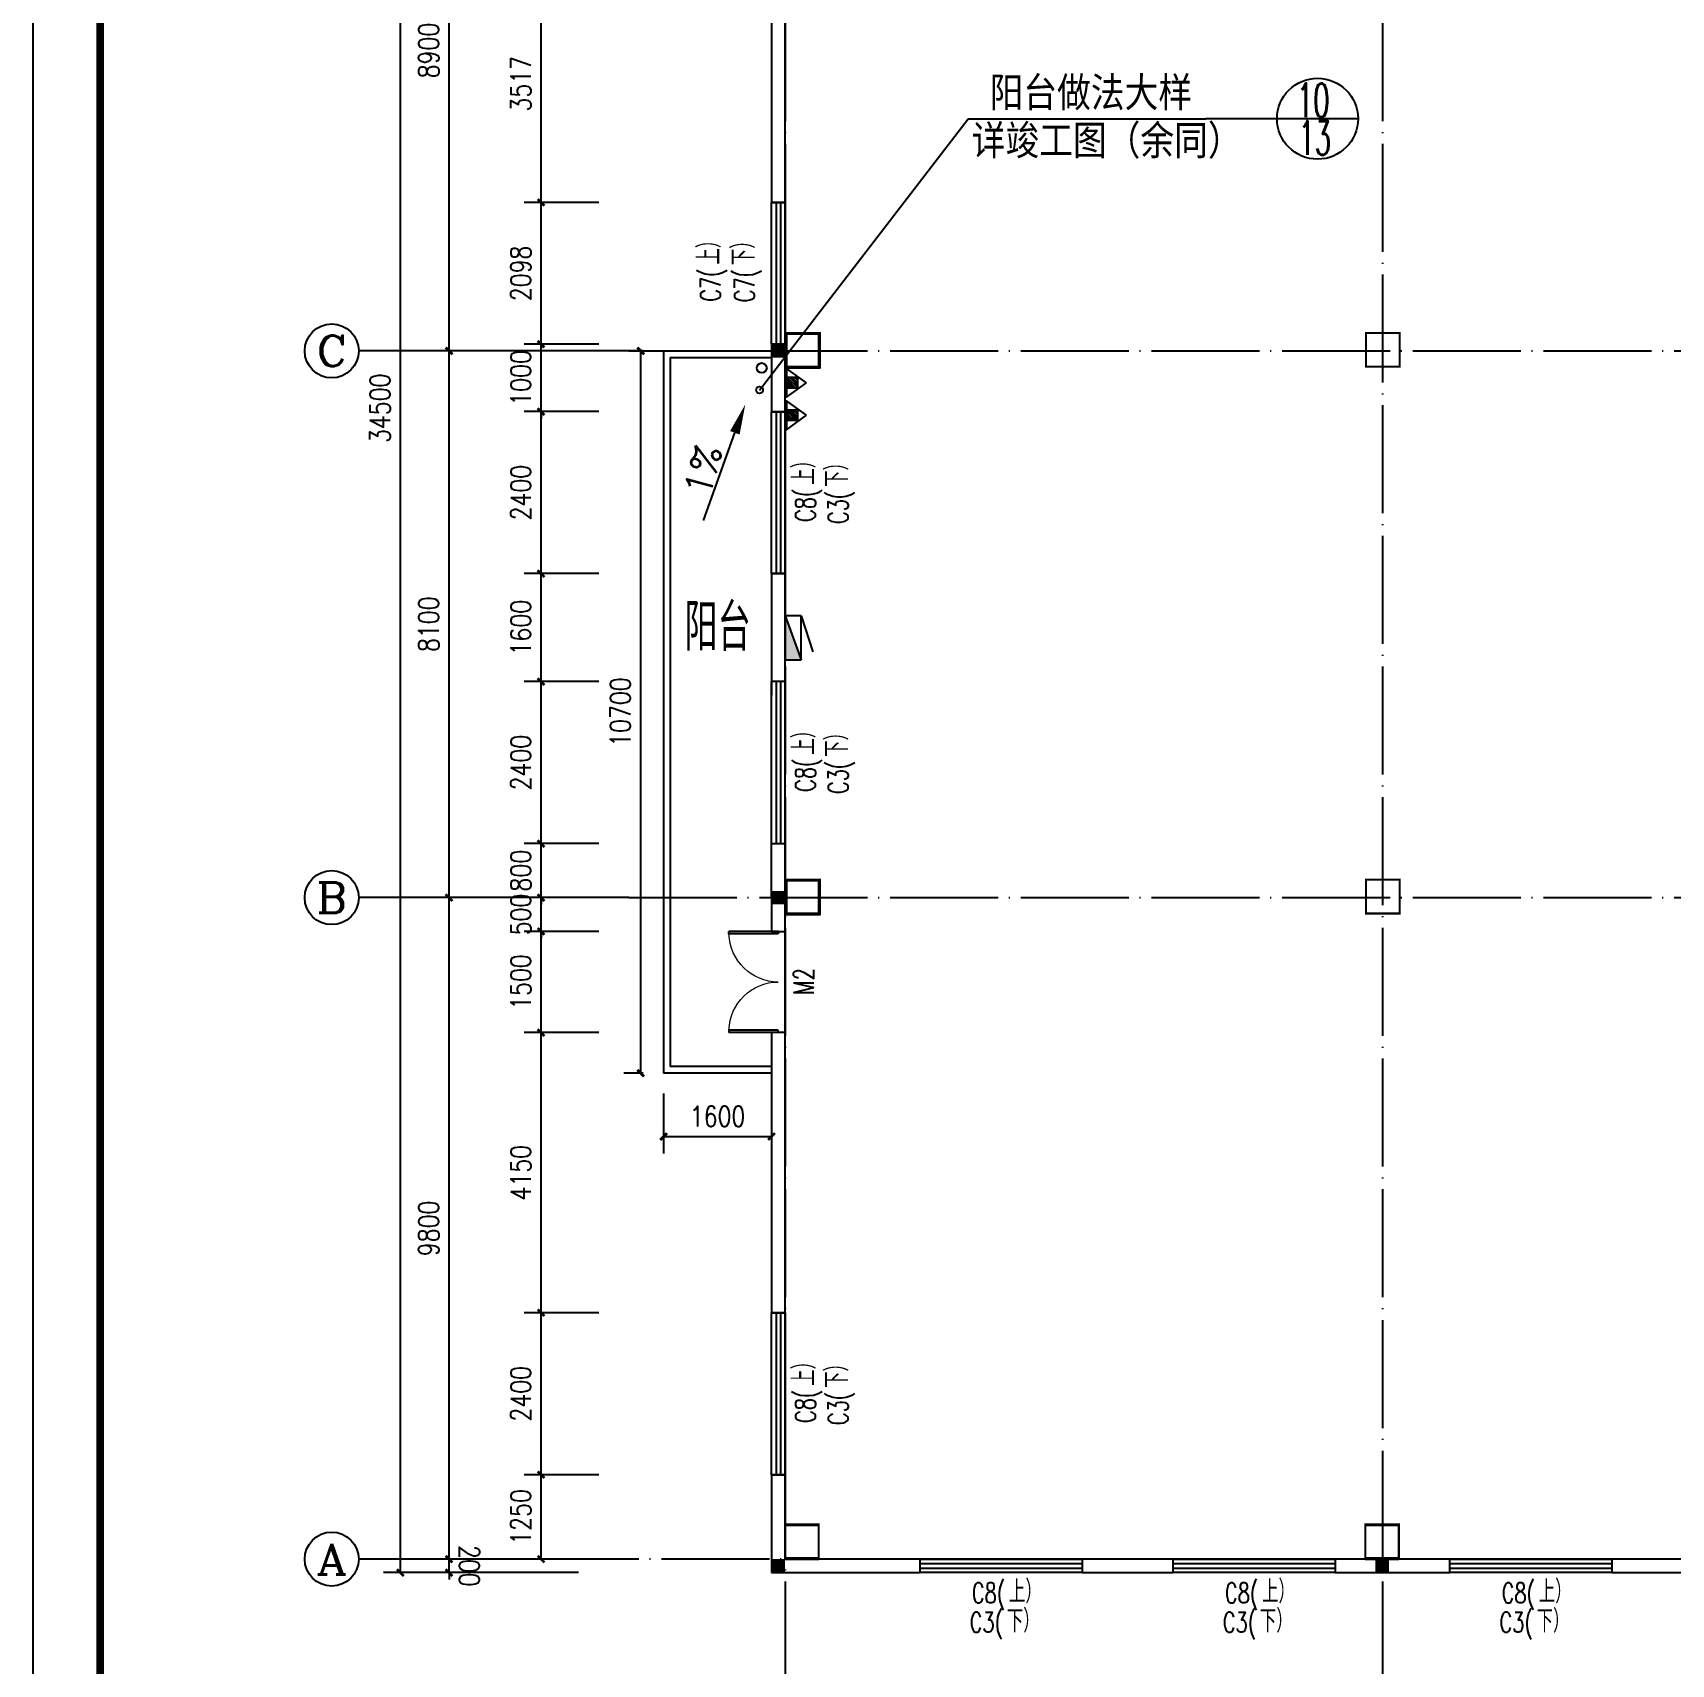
# Model space of a CAD drawing. Header units: millimetres. Extents: x 591771 to 1936534, y -622016 to 355666.
# Drawn here: x 595260 to 619536, y 177398 to 201568 of the extents above; entities that cross this region are included whole.
import ezdxf
from ezdxf.enums import TextEntityAlignment as Align

# ---------------------------------------------------------------- set-up
doc = ezdxf.new("R2010")
doc.units = ezdxf.units.MM
doc.header["$LTSCALE"] = 80
doc.linetypes.add('DOTE', pattern=[2.42, 2, -0.2, 0.02, -0.2])
for name, color, linetype in [('\\M+5BDA8-\\M+5B3DF\\M+5B4E7', 3, 'Continuous'), ('\\M+5BDA8-\\M+5B4B0', 4, 'Continuous'), ('\\M+5BDA8-\\M+5C3C5', 4, 'Continuous'), ('\\M+5BDA8-\\M+5C3C5\\M+5B4B0\\M+5B1E0\\M+5BAC5', 7, 'Continuous'), ('\\M+5BDA8-\\M+5C7BD-\\M+5D7A9', 31, 'Continuous'), ('\\M+5BDA8-\\M+5D6E1', 17, 'DOTE'), ('\\M+5BDA8-\\M+5D6E1-\\M+5B1EA\\M+5D7A2', 3, 'Continuous'), ('\\M+5C1A2\\M+5C3E6\\M+5CFDF\\M+5CCF51', 7, 'Continuous'), ('\\M+5C1A2\\M+5C3E6\\M+5CFF4\\M+5CCF53', 252, 'Continuous'), ('\\M+5CDBC\\M+5BFF2', 252, 'Continuous'), ('AXIS_TEXT', 7, 'Continuous'), ('DIM_LEAD', 3, 'Continuous'), ('EQUIP_\\M+5CFFB\\M+5BBF0\\M+5CBA8', 7, 'Continuous'), ('MHQ', 2, 'Continuous'), ('PUB_TEXT', 7, 'Continuous'), ('WALL', 31, 'Continuous'), ('WINDOW_TEXT', 7, 'Continuous')]:
    doc.layers.add(name, color=color, linetype=linetype)
doc.styles.add('_HZTXT', font='txt.shx', dxfattribs={"width": 0.8, "bigfont": 'hztxt.shx'})
doc.styles.add('A-AXIS-LABEL', font='COMPLEX', dxfattribs={"bigfont": 'GBCBIG'})
doc.styles.add('A-WIN-LABEL', font='SIMPLEX', dxfattribs={"bigfont": 'GBCBIG'})
doc.styles.add('COMPLEX', font='COMPLEX')
doc.styles.add('DIM_FONT', font='SIMPLEX.shx', dxfattribs={"width": 0.8})
doc.dimstyles.new('DIMN', dxfattribs={"dimtxt": 300, "dimasz": 100, "dimexe": 250, "dimexo": 300, "dimgap": 150, "dimtad": 1, "dimdec": 0, "dimzin": 0, "dimdsep": 46, "dimtxsty": 'DIM_FONT', "dimblk": 'ARCHTICK', "dimcen": 0.09, "dimclrt": 7, "dimazin": 2, "dimtfac": 1, "dimtdec": 0, "dimtix": 1, "dimtmove": 2, "dimatfit": 3, "dimldrblk": 'ARCHTICK', "dimfxl": 0, "dimtolj": 1, "dimtzin": 0, "dimarcsym": 0})

# ---------------------------------------------------------------- blocks, each defined once
blk = doc.blocks.new('A$C0A5937B2')
at = {"layer": 'MHQ'}
h = blk.add_hatch(dxfattribs=at)
h.set_pattern_fill('ANSI31', color=256, scale=10, style=0)
h.set_pattern_definition([(45, (9411.13, -1370.382), (-22.45064, 22.45064), [])])
h.paths.add_polyline_path([(363, 204), (162, 204), (162, 27), (363, 27)])
for points in [[(266, 371), (0, 0), (533, 0)], [(162, 204), (363, 204), (363, 27), (162, 27)]]:
    blk.add_lwpolyline(points, close=True, dxfattribs=at)
blk = doc.blocks.new('A$C152640FC')
at = {"layer": 'MHQ', "rotation": 270}
for p in [(0, 1135), (0, 533)]:
    blk.add_blockref('A$C0A5937B2', p, dxfattribs=at)
blk = doc.blocks.new('A$C56224EAA')
at = {"layer": 'MHQ', "xscale": 0.8, "yscale": 0.8, "zscale": 0.8, "rotation": 90}
blk.add_blockref('A$C152640FC', (908, 0), dxfattribs=at)
blk = doc.blocks.new('$TWTSYS$00000508')
for p, q in [((-0.5, 0.5), (0.324, 1.224)), ((-0.5, 0.5), (-0.5, -0.5)), ((-0.5, -0.5), (0.5, 0.5)), ((0.5, 0.5), (-0.5, 0.5)), ((0.5, -0.5), (0.5, 0.5)), ((-0.5, -0.5), (0.5, -0.5))]:
    blk.add_line(p, q)
blk.add_solid([(0.5, -0.5), (0.5, 0.5), (-0.5, -0.5)])
blk = doc.blocks.new('_ArchTick')
at = {"color": 0, "linetype": 'ByBlock', "const_width": 0.4}
blk.add_lwpolyline([(-0.5, -0.5), (0.5, 0.5)], dxfattribs=at)
blk = doc.blocks.new('*D344')
at = {"layer": '\\M+5BDA8-\\M+5B3DF\\M+5B4E7', "color": 0, "lineweight": -2, "transparency": 16777216}
for p, q in [((604306, 196855), (604017, 196855)), ((604267, 186155), (604267, 196855)), ((604306, 186155), (604017, 186155))]:
    blk.add_line(p, q, dxfattribs=at)
at = {"layer": 'Defpoints', "color": 0, "transparency": 16777216}
for p in [(604267, 196855), (604606, 196855), (604606, 186155)]:
    blk.add_point(p, dxfattribs=at)
at = {"layer": '\\M+5BDA8-\\M+5B3DF\\M+5B4E7', "color": 0, "lineweight": -2, "transparency": 16777216, "xscale": 100, "yscale": 100, "zscale": 100}
for p, rotation in [((604267, 196855), 90), ((604267, 186155), 270)]:
    blk.add_blockref('_ArchTick', p, dxfattribs=dict(at, rotation=rotation))
at = {"layer": '\\M+5BDA8-\\M+5B3DF\\M+5B4E7', "color": 7, "transparency": 16777216, "insert": (603967, 191505), "char_height": 300, "attachment_point": 5, "rotation": 90, "style": 'DIM_FONT'}
blk.add_mtext('\\A1;10700', dxfattribs=at)
blk = doc.blocks.new('*D359')
at = {"layer": '\\M+5BDA8-\\M+5B3DF\\M+5B4E7', "color": 0, "lineweight": -2, "transparency": 16777216}
for p, q in [((603647, 180205), (602541, 180205)), ((602791, 178955), (602791, 180205)), ((603647, 178955), (602541, 178955))]:
    blk.add_line(p, q, dxfattribs=at)
at = {"layer": 'Defpoints', "color": 0, "transparency": 16777216}
for p in [(602791, 180205), (603947, 180205), (603947, 178955)]:
    blk.add_point(p, dxfattribs=at)
at = {"layer": '\\M+5BDA8-\\M+5B3DF\\M+5B4E7', "color": 0, "lineweight": -2, "transparency": 16777216, "xscale": 100, "yscale": 100, "zscale": 100}
for p, rotation in [((602791, 180205), 90), ((602791, 178955), 270)]:
    blk.add_blockref('_ArchTick', p, dxfattribs=dict(at, rotation=rotation))
at = {"layer": '\\M+5BDA8-\\M+5B3DF\\M+5B4E7', "color": 7, "transparency": 16777216, "insert": (602491, 179580), "char_height": 300, "attachment_point": 5, "rotation": 90, "style": 'DIM_FONT'}
blk.add_mtext('\\A1;1250', dxfattribs=at)
blk = doc.blocks.new('*D360')
at = {"layer": '\\M+5BDA8-\\M+5B3DF\\M+5B4E7', "color": 0, "lineweight": -2, "transparency": 16777216}
for p, q in [((603647, 182605), (602541, 182605)), ((602791, 180205), (602791, 182605)), ((603647, 180205), (602541, 180205))]:
    blk.add_line(p, q, dxfattribs=at)
at = {"layer": 'Defpoints', "color": 0, "transparency": 16777216}
for p in [(602791, 182605), (603947, 182605), (603947, 180205)]:
    blk.add_point(p, dxfattribs=at)
at = {"layer": '\\M+5BDA8-\\M+5B3DF\\M+5B4E7', "color": 0, "lineweight": -2, "transparency": 16777216, "xscale": 100, "yscale": 100, "zscale": 100}
for p, rotation in [((602791, 182605), 90), ((602791, 180205), 270)]:
    blk.add_blockref('_ArchTick', p, dxfattribs=dict(at, rotation=rotation))
at = {"layer": '\\M+5BDA8-\\M+5B3DF\\M+5B4E7', "color": 7, "transparency": 16777216, "insert": (602491, 181405), "char_height": 300, "attachment_point": 5, "rotation": 90, "style": 'DIM_FONT'}
blk.add_mtext('\\A1;2400', dxfattribs=at)
blk = doc.blocks.new('*D361')
at = {"layer": '\\M+5BDA8-\\M+5B3DF\\M+5B4E7', "color": 0, "lineweight": -2, "transparency": 16777216}
for p, q in [((603647, 186755), (602541, 186755)), ((602791, 182605), (602791, 186755)), ((603647, 182605), (602541, 182605))]:
    blk.add_line(p, q, dxfattribs=at)
at = {"layer": 'Defpoints', "color": 0, "transparency": 16777216}
for p in [(602791, 186755), (603947, 186755), (603947, 182605)]:
    blk.add_point(p, dxfattribs=at)
at = {"layer": '\\M+5BDA8-\\M+5B3DF\\M+5B4E7', "color": 0, "lineweight": -2, "transparency": 16777216, "xscale": 100, "yscale": 100, "zscale": 100}
for p, rotation in [((602791, 186755), 90), ((602791, 182605), 270)]:
    blk.add_blockref('_ArchTick', p, dxfattribs=dict(at, rotation=rotation))
at = {"layer": '\\M+5BDA8-\\M+5B3DF\\M+5B4E7', "color": 7, "transparency": 16777216, "insert": (602491, 184680), "char_height": 300, "attachment_point": 5, "rotation": 90, "style": 'DIM_FONT'}
blk.add_mtext('\\A1;4150', dxfattribs=at)
blk = doc.blocks.new('*D362')
at = {"layer": '\\M+5BDA8-\\M+5B3DF\\M+5B4E7', "color": 0, "lineweight": -2, "transparency": 16777216}
for p, q in [((603647, 188255), (602541, 188255)), ((602791, 186755), (602791, 188255)), ((603647, 186755), (602541, 186755))]:
    blk.add_line(p, q, dxfattribs=at)
at = {"layer": 'Defpoints', "color": 0, "transparency": 16777216}
for p in [(602791, 188255), (603947, 188255), (603947, 186755)]:
    blk.add_point(p, dxfattribs=at)
at = {"layer": '\\M+5BDA8-\\M+5B3DF\\M+5B4E7', "color": 0, "lineweight": -2, "transparency": 16777216, "xscale": 100, "yscale": 100, "zscale": 100}
for p, rotation in [((602791, 188255), 90), ((602791, 186755), 270)]:
    blk.add_blockref('_ArchTick', p, dxfattribs=dict(at, rotation=rotation))
at = {"layer": '\\M+5BDA8-\\M+5B3DF\\M+5B4E7', "color": 7, "transparency": 16777216, "insert": (602491, 187505), "char_height": 300, "attachment_point": 5, "rotation": 90, "style": 'DIM_FONT'}
blk.add_mtext('\\A1;1500', dxfattribs=at)
blk = doc.blocks.new('*D363')
at = {"layer": '\\M+5BDA8-\\M+5B3DF\\M+5B4E7', "color": 0, "lineweight": -2, "transparency": 16777216}
for p, q in [((603647, 188755), (602541, 188755)), ((602791, 188755), (602791, 188855)), ((602791, 188255), (602791, 188755)), ((603647, 188255), (602541, 188255)), ((602791, 188255), (602791, 188155))]:
    blk.add_line(p, q, dxfattribs=at)
at = {"layer": 'Defpoints', "color": 0, "transparency": 16777216}
for p in [(602791, 188755), (603947, 188755), (603947, 188255)]:
    blk.add_point(p, dxfattribs=at)
at = {"layer": '\\M+5BDA8-\\M+5B3DF\\M+5B4E7', "color": 0, "lineweight": -2, "transparency": 16777216, "xscale": 100, "yscale": 100, "zscale": 100}
for p, rotation in [((602791, 188755), 270), ((602791, 188255), 90)]:
    blk.add_blockref('_ArchTick', p, dxfattribs=dict(at, rotation=rotation))
at = {"layer": '\\M+5BDA8-\\M+5B3DF\\M+5B4E7', "color": 7, "transparency": 16777216, "insert": (602491, 188505), "char_height": 300, "attachment_point": 5, "rotation": 90, "style": 'DIM_FONT'}
blk.add_mtext('\\A1;500', dxfattribs=at)
blk = doc.blocks.new('*D364')
at = {"layer": '\\M+5BDA8-\\M+5B3DF\\M+5B4E7', "color": 0, "lineweight": -2, "transparency": 16777216}
for p, q in [((602791, 189555), (602791, 189655)), ((603647, 189555), (602541, 189555)), ((602791, 188755), (602791, 189555)), ((603647, 188755), (602541, 188755)), ((602791, 188755), (602791, 188655))]:
    blk.add_line(p, q, dxfattribs=at)
at = {"layer": 'Defpoints', "color": 0, "transparency": 16777216}
for p in [(602791, 189555), (603947, 189555), (603947, 188755)]:
    blk.add_point(p, dxfattribs=at)
at = {"layer": '\\M+5BDA8-\\M+5B3DF\\M+5B4E7', "color": 0, "lineweight": -2, "transparency": 16777216, "xscale": 100, "yscale": 100, "zscale": 100}
for p, rotation in [((602791, 189555), 270), ((602791, 188755), 90)]:
    blk.add_blockref('_ArchTick', p, dxfattribs=dict(at, rotation=rotation))
at = {"layer": '\\M+5BDA8-\\M+5B3DF\\M+5B4E7', "color": 7, "transparency": 16777216, "insert": (602491, 189155), "char_height": 300, "attachment_point": 5, "rotation": 90, "style": 'DIM_FONT'}
blk.add_mtext('\\A1;800', dxfattribs=at)
blk = doc.blocks.new('*D365')
at = {"layer": '\\M+5BDA8-\\M+5B3DF\\M+5B4E7', "color": 0, "lineweight": -2, "transparency": 16777216}
for p, q in [((603647, 191955), (602541, 191955)), ((602791, 189555), (602791, 191955)), ((603647, 189555), (602541, 189555))]:
    blk.add_line(p, q, dxfattribs=at)
at = {"layer": 'Defpoints', "color": 0, "transparency": 16777216}
for p in [(602791, 191955), (603947, 191955), (603947, 189555)]:
    blk.add_point(p, dxfattribs=at)
at = {"layer": '\\M+5BDA8-\\M+5B3DF\\M+5B4E7', "color": 0, "lineweight": -2, "transparency": 16777216, "xscale": 100, "yscale": 100, "zscale": 100}
for p, rotation in [((602791, 191955), 90), ((602791, 189555), 270)]:
    blk.add_blockref('_ArchTick', p, dxfattribs=dict(at, rotation=rotation))
at = {"layer": '\\M+5BDA8-\\M+5B3DF\\M+5B4E7', "color": 7, "transparency": 16777216, "insert": (602491, 190755), "char_height": 300, "attachment_point": 5, "rotation": 90, "style": 'DIM_FONT'}
blk.add_mtext('\\A1;2400', dxfattribs=at)
blk = doc.blocks.new('*D366')
at = {"layer": '\\M+5BDA8-\\M+5B3DF\\M+5B4E7', "color": 0, "lineweight": -2, "transparency": 16777216}
for p, q in [((603647, 193555), (602541, 193555)), ((602791, 191955), (602791, 193555)), ((603647, 191955), (602541, 191955))]:
    blk.add_line(p, q, dxfattribs=at)
at = {"layer": 'Defpoints', "color": 0, "transparency": 16777216}
for p in [(602791, 193555), (603947, 193555), (603947, 191955)]:
    blk.add_point(p, dxfattribs=at)
at = {"layer": '\\M+5BDA8-\\M+5B3DF\\M+5B4E7', "color": 0, "lineweight": -2, "transparency": 16777216, "xscale": 100, "yscale": 100, "zscale": 100}
for p, rotation in [((602791, 193555), 90), ((602791, 191955), 270)]:
    blk.add_blockref('_ArchTick', p, dxfattribs=dict(at, rotation=rotation))
at = {"layer": '\\M+5BDA8-\\M+5B3DF\\M+5B4E7', "color": 7, "transparency": 16777216, "insert": (602491, 192755), "char_height": 300, "attachment_point": 5, "rotation": 90, "style": 'DIM_FONT'}
blk.add_mtext('\\A1;1600', dxfattribs=at)
blk = doc.blocks.new('*D367')
at = {"layer": '\\M+5BDA8-\\M+5B3DF\\M+5B4E7', "color": 0, "lineweight": -2, "transparency": 16777216}
for p, q in [((603647, 195955), (602541, 195955)), ((602791, 193555), (602791, 195955)), ((603647, 193555), (602541, 193555))]:
    blk.add_line(p, q, dxfattribs=at)
at = {"layer": 'Defpoints', "color": 0, "transparency": 16777216}
for p in [(602791, 195955), (603947, 195955), (603947, 193555)]:
    blk.add_point(p, dxfattribs=at)
at = {"layer": '\\M+5BDA8-\\M+5B3DF\\M+5B4E7', "color": 0, "lineweight": -2, "transparency": 16777216, "xscale": 100, "yscale": 100, "zscale": 100}
for p, rotation in [((602791, 195955), 90), ((602791, 193555), 270)]:
    blk.add_blockref('_ArchTick', p, dxfattribs=dict(at, rotation=rotation))
at = {"layer": '\\M+5BDA8-\\M+5B3DF\\M+5B4E7', "color": 7, "transparency": 16777216, "insert": (602491, 194755), "char_height": 300, "attachment_point": 5, "rotation": 90, "style": 'DIM_FONT'}
blk.add_mtext('\\A1;2400', dxfattribs=at)
blk = doc.blocks.new('*D368')
at = {"layer": '\\M+5BDA8-\\M+5B3DF\\M+5B4E7', "color": 0, "lineweight": -2, "transparency": 16777216}
for p, q in [((603647, 196955), (602541, 196955)), ((602791, 196955), (602791, 197055)), ((602791, 195955), (602791, 196955)), ((603647, 195955), (602541, 195955)), ((602791, 195955), (602791, 195855))]:
    blk.add_line(p, q, dxfattribs=at)
at = {"layer": 'Defpoints', "color": 0, "transparency": 16777216}
for p in [(602791, 196955), (603947, 196955), (603947, 195955)]:
    blk.add_point(p, dxfattribs=at)
at = {"layer": '\\M+5BDA8-\\M+5B3DF\\M+5B4E7', "color": 0, "lineweight": -2, "transparency": 16777216, "xscale": 100, "yscale": 100, "zscale": 100}
for p, rotation in [((602791, 196955), 270), ((602791, 195955), 90)]:
    blk.add_blockref('_ArchTick', p, dxfattribs=dict(at, rotation=rotation))
at = {"layer": '\\M+5BDA8-\\M+5B3DF\\M+5B4E7', "color": 7, "transparency": 16777216, "insert": (602491, 196455), "char_height": 300, "attachment_point": 5, "rotation": 90, "style": 'DIM_FONT'}
blk.add_mtext('\\A1;1000', dxfattribs=at)
blk = doc.blocks.new('*D369')
at = {"layer": '\\M+5BDA8-\\M+5B3DF\\M+5B4E7', "color": 0, "lineweight": -2, "transparency": 16777216}
for p, q in [((603647, 199054), (602541, 199054)), ((602791, 196955), (602791, 199054)), ((603647, 196955), (602541, 196955))]:
    blk.add_line(p, q, dxfattribs=at)
at = {"layer": 'Defpoints', "color": 0, "transparency": 16777216}
for p in [(602791, 199054), (603947, 199054), (603947, 196955)]:
    blk.add_point(p, dxfattribs=at)
at = {"layer": '\\M+5BDA8-\\M+5B3DF\\M+5B4E7', "color": 0, "lineweight": -2, "transparency": 16777216, "xscale": 100, "yscale": 100, "zscale": 100}
for p, rotation in [((602791, 199054), 90), ((602791, 196955), 270)]:
    blk.add_blockref('_ArchTick', p, dxfattribs=dict(at, rotation=rotation))
at = {"layer": '\\M+5BDA8-\\M+5B3DF\\M+5B4E7', "color": 7, "transparency": 16777216, "insert": (602491, 198004), "char_height": 300, "attachment_point": 5, "rotation": 90, "style": 'DIM_FONT'}
blk.add_mtext('\\A1;2098', dxfattribs=at)
blk = doc.blocks.new('*D370')
at = {"layer": '\\M+5BDA8-\\M+5B3DF\\M+5B4E7', "color": 0, "lineweight": -2, "transparency": 16777216}
for p, q in [((603647, 202570), (602541, 202570)), ((602791, 199054), (602791, 202570)), ((603647, 199054), (602541, 199054))]:
    blk.add_line(p, q, dxfattribs=at)
at = {"layer": 'Defpoints', "color": 0, "transparency": 16777216}
for p in [(602791, 202570), (603947, 202570), (603947, 199054)]:
    blk.add_point(p, dxfattribs=at)
at = {"layer": '\\M+5BDA8-\\M+5B3DF\\M+5B4E7', "color": 0, "lineweight": -2, "transparency": 16777216, "xscale": 100, "yscale": 100, "zscale": 100}
for p, rotation in [((602791, 202570), 90), ((602791, 199054), 270)]:
    blk.add_blockref('_ArchTick', p, dxfattribs=dict(at, rotation=rotation))
at = {"layer": '\\M+5BDA8-\\M+5B3DF\\M+5B4E7', "color": 7, "transparency": 16777216, "insert": (602491, 200812), "char_height": 300, "attachment_point": 5, "rotation": 90, "style": 'DIM_FONT'}
blk.add_mtext('\\A1;3517', dxfattribs=at)
blk = doc.blocks.new('*D554')
at = {"layer": '\\M+5BDA8-\\M+5B3DF\\M+5B4E7', "color": 0, "lineweight": -2, "transparency": 16777216}
for p, q in [((604606, 185855), (604606, 184966)), ((606206, 185855), (606206, 184966)), ((604606, 185216), (606206, 185216))]:
    blk.add_line(p, q, dxfattribs=at)
at = {"layer": 'Defpoints', "color": 0, "transparency": 16777216}
for p in [(604606, 186155), (606206, 186155), (606206, 185216)]:
    blk.add_point(p, dxfattribs=at)
at = {"layer": '\\M+5BDA8-\\M+5B3DF\\M+5B4E7', "color": 0, "lineweight": -2, "transparency": 16777216, "xscale": 100, "yscale": 100, "zscale": 100, "rotation": 180}
blk.add_blockref('_ArchTick', (604606, 185216), dxfattribs=at)
at = {"layer": '\\M+5BDA8-\\M+5B3DF\\M+5B4E7', "color": 0, "lineweight": -2, "transparency": 16777216, "xscale": 100, "yscale": 100, "zscale": 100}
blk.add_blockref('_ArchTick', (606206, 185216), dxfattribs=at)
at = {"layer": '\\M+5BDA8-\\M+5B3DF\\M+5B4E7', "color": 7, "transparency": 16777216, "insert": (605406, 185516), "char_height": 300, "attachment_point": 5, "style": 'DIM_FONT'}
blk.add_mtext('\\A1;1600', dxfattribs=at)
blk = doc.blocks.new('*D629')
at = {"layer": '\\M+5BDA8-\\M+5B3DF\\M+5B4E7', "color": 0, "lineweight": -2, "transparency": 16777216}
for p, q in [((601962, 213255), (600456, 213255)), ((600706, 178755), (600706, 213255)), ((601962, 178755), (600456, 178755))]:
    blk.add_line(p, q, dxfattribs=at)
at = {"layer": 'Defpoints', "color": 0, "transparency": 16777216}
for p in [(600706, 213255), (602262, 213255), (602262, 178755)]:
    blk.add_point(p, dxfattribs=at)
at = {"layer": '\\M+5BDA8-\\M+5B3DF\\M+5B4E7', "color": 0, "lineweight": -2, "transparency": 16777216, "xscale": 100, "yscale": 100, "zscale": 100}
for p, rotation in [((600706, 213255), 90), ((600706, 178755), 270)]:
    blk.add_blockref('_ArchTick', p, dxfattribs=dict(at, rotation=rotation))
at = {"layer": '\\M+5BDA8-\\M+5B3DF\\M+5B4E7', "color": 7, "transparency": 16777216, "insert": (600406, 196005), "char_height": 300, "attachment_point": 5, "rotation": 90, "style": 'DIM_FONT'}
blk.add_mtext('\\A1;34500', dxfattribs=at)
blk = doc.blocks.new('*D632')
at = {"layer": '\\M+5BDA8-\\M+5B3DF\\M+5B4E7', "color": 0, "lineweight": -2, "transparency": 16777216}
for p, q in [((603347, 178955), (601177, 178955)), ((601427, 178955), (601427, 179055)), ((601427, 178755), (601427, 178955)), ((603347, 178755), (601177, 178755)), ((601427, 178755), (601427, 178655))]:
    blk.add_line(p, q, dxfattribs=at)
at = {"layer": 'Defpoints', "color": 0, "transparency": 16777216}
for p in [(601427, 178955), (603647, 178955), (603647, 178755)]:
    blk.add_point(p, dxfattribs=at)
at = {"layer": '\\M+5BDA8-\\M+5B3DF\\M+5B4E7', "color": 0, "lineweight": -2, "transparency": 16777216, "xscale": 100, "yscale": 100, "zscale": 100}
for p, rotation in [((601427, 178955), 270.0003571214353), ((601427, 178755), 90.00035712143533)]:
    blk.add_blockref('_ArchTick', p, dxfattribs=dict(at, rotation=rotation))
at = {"layer": '\\M+5BDA8-\\M+5B3DF\\M+5B4E7', "color": 7, "transparency": 16777216, "insert": (601727, 178855), "char_height": 300, "attachment_point": 5, "rotation": 270.0004, "style": 'DIM_FONT'}
blk.add_mtext('\\A1;200', dxfattribs=at)
blk = doc.blocks.new('*D644')
at = {"layer": '\\M+5BDA8-\\M+5B3DF\\M+5B4E7', "color": 0, "lineweight": -2, "transparency": 16777216}
for p, q in [((601427, 188755), (601177, 188755)), ((601427, 178955), (601427, 188755)), ((601427, 178955), (601177, 178955))]:
    blk.add_line(p, q, dxfattribs=at)
at = {"layer": 'Defpoints', "color": 0, "transparency": 16777216}
for p in [(601427, 188755), (601727, 188755), (601727, 178955)]:
    blk.add_point(p, dxfattribs=at)
at = {"layer": '\\M+5BDA8-\\M+5B3DF\\M+5B4E7', "color": 0, "lineweight": -2, "transparency": 16777216, "xscale": 100, "yscale": 100, "zscale": 100}
for p, rotation in [((601427, 188755), 90), ((601427, 178955), 270)]:
    blk.add_blockref('_ArchTick', p, dxfattribs=dict(at, rotation=rotation))
at = {"layer": '\\M+5BDA8-\\M+5B3DF\\M+5B4E7', "color": 7, "transparency": 16777216, "insert": (601127, 183855), "char_height": 300, "attachment_point": 5, "rotation": 90, "style": 'DIM_FONT'}
blk.add_mtext('\\A1;9800', dxfattribs=at)
blk = doc.blocks.new('*D645')
at = {"layer": '\\M+5BDA8-\\M+5B3DF\\M+5B4E7', "color": 0, "lineweight": -2, "transparency": 16777216}
for p, q in [((601427, 196855), (601177, 196855)), ((601427, 188755), (601427, 196855)), ((601427, 188755), (601177, 188755))]:
    blk.add_line(p, q, dxfattribs=at)
at = {"layer": 'Defpoints', "color": 0, "transparency": 16777216}
for p in [(601427, 196855), (601727, 196855), (601727, 188755)]:
    blk.add_point(p, dxfattribs=at)
at = {"layer": '\\M+5BDA8-\\M+5B3DF\\M+5B4E7', "color": 0, "lineweight": -2, "transparency": 16777216, "xscale": 100, "yscale": 100, "zscale": 100}
for p, rotation in [((601427, 196855), 90), ((601427, 188755), 270)]:
    blk.add_blockref('_ArchTick', p, dxfattribs=dict(at, rotation=rotation))
at = {"layer": '\\M+5BDA8-\\M+5B3DF\\M+5B4E7', "color": 7, "transparency": 16777216, "insert": (601127, 192805), "char_height": 300, "attachment_point": 5, "rotation": 90, "style": 'DIM_FONT'}
blk.add_mtext('\\A1;8100', dxfattribs=at)
blk = doc.blocks.new('*D646')
at = {"layer": '\\M+5BDA8-\\M+5B3DF\\M+5B4E7', "color": 0, "lineweight": -2, "transparency": 16777216}
for p, q in [((601427, 205755), (601177, 205755)), ((601427, 196855), (601427, 205755)), ((601427, 196855), (601177, 196855))]:
    blk.add_line(p, q, dxfattribs=at)
at = {"layer": 'Defpoints', "color": 0, "transparency": 16777216}
for p in [(601427, 205755), (601727, 205755), (601727, 196855)]:
    blk.add_point(p, dxfattribs=at)
at = {"layer": '\\M+5BDA8-\\M+5B3DF\\M+5B4E7', "color": 0, "lineweight": -2, "transparency": 16777216, "xscale": 100, "yscale": 100, "zscale": 100}
for p, rotation in [((601427, 205755), 90), ((601427, 196855), 270)]:
    blk.add_blockref('_ArchTick', p, dxfattribs=dict(at, rotation=rotation))
at = {"layer": '\\M+5BDA8-\\M+5B3DF\\M+5B4E7', "color": 7, "transparency": 16777216, "insert": (601127, 201305), "char_height": 300, "attachment_point": 5, "rotation": 90, "style": 'DIM_FONT'}
blk.add_mtext('\\A1;8900', dxfattribs=at)
blk = doc.blocks.new('_AXISO')
blk.add_circle((0, 0), 0.5)
at = {"layer": 'AXIS_TEXT', "style": 'COMPLEX'}
blk.add_attdef('A', text='', height=0.56, dxfattribs=at).set_placement((-0.25, -0.28), (0.25, -0.28), align=Align.FIT)
blk = doc.blocks.new('\\M+5B6FE\\M+5CEAC\\M+5B4B0\\M+5BFE2$\\M+5CFB5\\M+5CDB3\\M+5CDBC\\M+5BFE2$00000001')
at = {"color": 0}
for points in [[(-0.5, 0.5), (-0.5, -0.5)], [(-0.5, 0.5), (0.5, 0.5)], [(0.5, -0.5), (0.5, 0.5)], [(0.5, 0.167), (-0.5, 0.167)], [(0.5, -0.167), (-0.5, -0.167)], [(-0.5, -0.5), (0.5, -0.5)]]:
    blk.add_lwpolyline(points, dxfattribs=at)
blk = doc.blocks.new('\\M+5B6FE\\M+5CEAC\\M+5C3C5\\M+5BFE2$\\M+5CFB5\\M+5CDB3\\M+5CDBC\\M+5BFE2$00000108')
for p, q in [((-0.5, 0), (-0.5, 0.4875)), ((-0.475, 0.4875), (-0.5, 0.4875)), ((-0.475, 0), (-0.475, 0.4875)), ((0.475, 0), (0.475, 0.4875)), ((0.475, 0.4875), (0.5, 0.4875)), ((0.5, 0), (0.5, 0.4875)), ((-0.5, 0), (-0.475, 0)), ((0.5, 0), (0.475, 0))]:
    blk.add_line(p, q)
at = {"lineweight": 13}
for centre, start, end in [((-0.4875, 0), 0, 88.53072), ((0.4875, 0), 91.46928, 180)]:
    blk.add_arc(centre, 0.4875, start, end, dxfattribs=at)

msp = doc.modelspace()

# ---------------------------------------------------------------- hatches: boundary and pattern name
at = {"layer": '\\M+5C1A2\\M+5C3E6\\M+5CFF4\\M+5CCF53'}
for points in [[(606206.1, 196755.3), (606406.1, 196755.3), (606406.1, 196955.3), (606206.1, 196955.3)], [(606206.1, 188655.3), (606406.1, 188655.3), (606406.1, 188855.3), (606206.1, 188855.3)], [(606206.1, 178755.2), (606406.1, 178755.2), (606406.1, 178955.2), (606206.1, 178955.2)], [(615152.6, 178755.3), (615352.6, 178755.3), (615352.6, 178955.3), (615152.6, 178955.3)]]:
    msp.add_hatch(color=256, dxfattribs=at).paths.add_polyline_path(points)

# ---------------------------------------------------------------- linework, layer by layer
at = {"layer": '\\M+5BDA8-\\M+5B3DF\\M+5B4E7'}
for p, q in [((606029.1, 196275.5), (609116.9, 200295.4)), ((609116.9, 200295.4), (612638.6, 200295.4)), ((614895.7, 200295.4), (612638.6, 200295.4))]:
    msp.add_line(p, q, dxfattribs=at)
for centre, radius in [((614295.7, 200295.4), 600), ((606029.1, 196275.5), 50)]:
    msp.add_circle(centre, radius, dxfattribs=at)
at = {"layer": '\\M+5BDA8-\\M+5C7BD-\\M+5D7A9'}
for p, q in [((606206.1, 202570.3), (606206.1, 199053.6)), ((606406.1, 199053.6), (606406.1, 202570.3)), ((606206.1, 196953.6), (606206.1, 199053.6)), ((606206.1, 199053.6), (606406.1, 199053.6)), ((606206.1, 199053.6), (606406.1, 199053.6)), ((606406.1, 199053.6), (606406.1, 196953.6)), ((606406.1, 196953.6), (606206.1, 196953.6)), ((606206.1, 196953.6), (606206.1, 195954.9)), ((606406.1, 196953.6), (606206.1, 196953.6)), ((606406.1, 195954.9), (606406.1, 196953.6)), ((606206.1, 193554.9), (606206.1, 195954.9)), ((606206.1, 195954.9), (606406.1, 195954.9)), ((606206.1, 195954.9), (606406.1, 195954.9)), ((606406.1, 195954.9), (606406.1, 193554.9)), ((606406.1, 193554.9), (606206.1, 193554.9)), ((606206.1, 193554.9), (606206.1, 191755.3)), ((606406.1, 193554.9), (606206.1, 193554.9)), ((606406.1, 191755.3), (606406.1, 193554.9)), ((606206.1, 188755.3), (606206.1, 191755.3)), ((606406.1, 188755.3), (606406.1, 191755.3)), ((606206.1, 188755.3), (606206.1, 188255.3)), ((606406.1, 188255.3), (606406.1, 188755.3)), ((606206.1, 188255.3), (606406.1, 188255.3)), ((606406.1, 186755.3), (606206.1, 186755.3)), ((606206.1, 186755.3), (606206.1, 182605.3)), ((606406.1, 182605.3), (606406.1, 186755.3)), ((606206.1, 180205.3), (606206.1, 182605.3)), ((606206.1, 182605.3), (606406.1, 182605.3)), ((606206.1, 182605.3), (606406.1, 182605.3)), ((606406.1, 182605.3), (606406.1, 180205.3)), ((606406.1, 180205.3), (606206.1, 180205.3)), ((606206.1, 180205.3), (606206.1, 178755.2)), ((606406.1, 180205.3), (606206.1, 180205.3)), ((606406.1, 178955.2), (606406.1, 180205.3)), ((608406.1, 178955.2), (606406.1, 178955.2)), ((608406.1, 178755.2), (608406.1, 178955.2)), ((608406.2, 178755.2), (608406.2, 178955.2)), ((608406.2, 178955.2), (610806.1, 178955.2)), ((610806.1, 178955.2), (610806.1, 178755.2)), ((612156, 178955.3), (610806.2, 178955.2)), ((610806.2, 178955.2), (610806.2, 178755.2)), ((612156.1, 178755.3), (612156, 178955.3)), ((612156.1, 178755.3), (612156.1, 178955.3)), ((612156.1, 178955.3), (614556, 178955.3)), ((614556, 178955.3), (614556.1, 178755.3)), ((615256.1, 178955.3), (614556.1, 178955.3)), ((614556.1, 178955.3), (614556.1, 178755.3)), ((616256, 178955.3), (615256.1, 178955.3)), ((616256, 178755.3), (616256, 178955.3)), ((616256, 178755.3), (616256, 178955.3)), ((616256, 178955.3), (618656, 178955.3)), ((618656, 178955.3), (618656, 178755.3)), ((620606.1, 178955.3), (618656, 178955.3)), ((618656, 178955.3), (618656, 178755.3)), ((606206.1, 178755.2), (608406.1, 178755.2)), ((610806.1, 178755.2), (608406.2, 178755.2)), ((610806.2, 178755.2), (612156.1, 178755.3)), ((614556.1, 178755.3), (612156.1, 178755.3)), ((614556.1, 178755.3), (615256.1, 178755.3)), ((615256.1, 178755.3), (616256, 178755.3)), ((618656, 178755.3), (616256, 178755.3)), ((618656, 178755.3), (620606.1, 178755.3))]:
    msp.add_line(p, q, dxfattribs=at)
at = {"layer": '\\M+5BDA8-\\M+5D6E1', "ltscale": 10}
for p, q in [((606406.1, 215409.7), (606406.1, 174495.8)), ((615255.9, 215409.7), (615256, 173112.6)), ((604089.6, 196855.3), (662017.9, 196855.3)), ((604089.6, 188755.3), (662017.9, 188755.3)), ((662317.9, 178955.3), (604089.6, 178955.3))]:
    msp.add_line(p, q, dxfattribs=at)
at = {"layer": '\\M+5BDA8-\\M+5D6E1-\\M+5B1EA\\M+5D7A2'}
for p, q in [((604089.6, 196855.3), (600089.6, 196855.3)), ((604089.6, 188755.3), (600089.6, 188755.3)), ((604089.6, 178955.3), (600089.6, 178955.3))]:
    msp.add_line(p, q, dxfattribs=at)
at = {"layer": '\\M+5C1A2\\M+5C3E6\\M+5CFDF\\M+5CCF51'}
for p, q in [((604606.1, 196855.3), (604606.1, 186155.3)), ((604606.1, 196855.3), (606206.1, 196855.3)), ((604706.1, 196755.3), (604706.1, 186255.3)), ((604706.1, 196755.3), (606206.1, 196755.3)), ((606406.1, 188255.3), (606406.1, 186755.3)), ((606206.1, 186255.3), (604706.1, 186255.3)), ((606206.1, 186155.3), (604606.1, 186155.3))]:
    msp.add_line(p, q, dxfattribs=at)
at = {"layer": '\\M+5C1A2\\M+5C3E6\\M+5CFF4\\M+5CCF53'}
msp.add_line((606406.1, 186405.3), (606406.1, 188505.3), dxfattribs=at)
at = {"layer": '\\M+5C1A2\\M+5C3E6\\M+5CFF4\\M+5CCF53', "const_width": 30}
for points in [[(606421.2, 197120.2), (606921.2, 197120.2), (606921.2, 196620.2), (606421.2, 196620.2), (606421.2, 197120.2)], [(615013.6, 197120.2), (615513.6, 197120.2), (615513.6, 196620.2), (615013.6, 196620.2), (615013.6, 197120.2)], [(606421.2, 189020.2), (606921.2, 189020.2), (606921.2, 188520.2), (606421.2, 188520.2), (606421.2, 189020.2)], [(615013.6, 189020.2), (615513.6, 189020.2), (615513.6, 188520.2), (615013.6, 188520.2), (615013.6, 189020.2)], [(606406.1, 179469.3), (606906.1, 179469.3), (606906.1, 178969.3), (606406.1, 178969.3), (606406.1, 179469.3)], [(615001.7, 179469.5), (615501.7, 179469.5), (615501.7, 178969.5), (615001.7, 178969.5), (615001.7, 179469.5)]]:
    msp.add_lwpolyline(points, dxfattribs=at)
at = {"layer": '\\M+5C1A2\\M+5C3E6\\M+5CFF4\\M+5CCF53'}
for points in [[(606406.1, 196605.3), (606906.1, 196605.3), (606906.1, 197105.3), (606406.1, 197105.3)], [(606425.9, 196605.3), (606925.9, 196605.3), (606925.9, 197105.3), (606425.9, 197105.3)], [(606406.1, 188505.3), (606906.1, 188505.3), (606906.1, 189005.3), (606406.1, 189005.3)], [(606425.9, 188505.3), (606925.9, 188505.3), (606925.9, 189005.3), (606425.9, 189005.3)], [(606406.1, 178955.2), (606906.1, 178955.2), (606906.1, 179455.2), (606406.1, 179455.2)], [(615001.7, 178955.4), (615501.7, 178955.4), (615501.7, 179455.4), (615001.7, 179455.4)]]:
    msp.add_lwpolyline(points, close=True, dxfattribs=at)
at = {"layer": '\\M+5CDBC\\M+5BFF2', "color": 2}
msp.add_lwpolyline([(595259.9, 164227.6), (679359.9, 164227.6), (679359.9, 223627.6), (595259.9, 223627.6)], close=True, dxfattribs=at)
at = {"layer": '\\M+5CDBC\\M+5BFF2', "color": 2, "const_width": 112.5}
msp.add_lwpolyline([(596260, 165227.6), (678359.9, 165227.6), (678359.9, 222627.6), (596260, 222627.6)], close=True, dxfattribs=at)
at = {"layer": 'DIM_LEAD'}
msp.add_line((605197.8, 194343.4), (605662.2, 195642.2), dxfattribs=at)
msp.add_lwpolyline([(605662.2, 195642.2, 150, 0, 0), (605817.1, 196063.6, 0, 0, 0)], format="xyseb", dxfattribs=at)
msp.add_circle((606059.8, 196602.4), 74.4, dxfattribs=at)

# ---------------------------------------------------------------- block references
at = {"layer": '\\M+5BDA8-\\M+5B4B0', "yscale": 200, "zscale": 200}
for p, xscale, rotation in [((606306.1, 198003.6), 2100, 90.00012225326961), ((606306.1, 198003.6), 2100, 90.00012225326961), ((606306.1, 194754.9), 2400, 90.00012225326961), ((606306.1, 194754.9), 2400, 90.00012225326961), ((606306.1, 190755.3), 2400, 90.00008396116587), ((606306.1, 190755.3), 2400, 90.00008396116587), ((606306.1, 181405.3), 2400, 90.00008928102987), ((606306.1, 181405.3), 2400, 90.00008928102987), ((609606.1, 178855.2), -2400, 0.0003571213819446736), ((609606.2, 178855.2), -2400, 0.0003571213819446736), ((613356, 178855.3), -2400, 0.0003571213819446736), ((613356.1, 178855.3), -2400, 0.0003571213819446736), ((617456, 178855.3), -2400, 9.075738350724584e-06), ((617456, 178855.3), -2400, 9.075738350724584e-06)]:
    msp.add_blockref('\\M+5B6FE\\M+5CEAC\\M+5B4B0\\M+5BFE2$\\M+5CFB5\\M+5CDB3\\M+5CDBC\\M+5BFE2$00000001', p, dxfattribs=dict(at, xscale=xscale, rotation=rotation))
at = {"layer": '\\M+5BDA8-\\M+5C3C5'}
ref = msp.add_blockref('\\M+5B6FE\\M+5CEAC\\M+5C3C5\\M+5BFE2$\\M+5CFB5\\M+5CDB3\\M+5CDBC\\M+5BFE2$00000108', (606306.1, 187505.3), dxfattribs=dict(at, xscale=-1500, yscale=1500, zscale=200, rotation=90.00008928102987))
ref.add_attrib('A', 'M2', (606829.9, 187315.3), dxfattribs={"layer": '\\M+5BDA8-\\M+5C3C5\\M+5B4B0\\M+5B1E0\\M+5BAC5', "height": 297.5, "rotation": 90.00009, "style": 'A-WIN-LABEL', "width": 0.705882})
at = {"layer": '\\M+5BDA8-\\M+5D6E1-\\M+5B1EA\\M+5D7A2'}
ref = msp.add_blockref('_AXISO', (599689.6, 196855.3), dxfattribs=dict(at, xscale=800, yscale=800, zscale=800))
ref.add_attrib('A', 'C', dxfattribs={"layer": 'AXIS_TEXT', "height": 452.5, "style": 'A-AXIS-LABEL', "width": 1.4}).set_placement((599463.3, 196629), (599915.9, 196629), align=Align.FIT)
ref = msp.add_blockref('_AXISO', (599689.6, 188755.3), dxfattribs=dict(at, xscale=800, yscale=800, zscale=800))
ref.add_attrib('A', 'B', dxfattribs={"layer": 'AXIS_TEXT', "height": 452.5, "style": 'A-AXIS-LABEL', "width": 1.235294}).set_placement((599463.3, 188529), (599915.9, 188529), align=Align.FIT)
ref = msp.add_blockref('_AXISO', (599689.6, 178955.3), dxfattribs=dict(at, xscale=800, yscale=800, zscale=800))
ref.add_attrib('A', 'A', dxfattribs={"layer": 'AXIS_TEXT', "height": 452.5, "style": 'A-AXIS-LABEL', "width": 1.166667}).set_placement((599463.3, 178729), (599915.9, 178729), align=Align.FIT)
at = {"layer": 'EQUIP_\\M+5CFFB\\M+5BBF0\\M+5CBA8', "xscale": 650.0000000000006, "yscale": 240, "zscale": 650.0000000000006, "rotation": 270.0001438732205}
msp.add_blockref('$TWTSYS$00000508', (606526.1, 192605.3), dxfattribs=at)
at = {"layer": 'WALL', "rotation": 270}
msp.add_blockref('A$C56224EAA', (606427.8, 196595.3), dxfattribs=at)

# ---------------------------------------------------------------- texts
at = {"layer": '\\M+5BDA8-\\M+5C3C5\\M+5B4B0\\M+5B1E0\\M+5BAC5', "style": 'A-WIN-LABEL'}
for s, rotation, p in [('上）', 90.00012, (605449.4, 198134.1)), ('下）', 90.00012, (605955.4, 198125.1)), ('上）', 90.00012, (606856.1, 194872.2)), ('下）', 90.00012, (607340.4, 194840.1)), ('上）', 90.00008, (606856.1, 190872.6)), ('下）', 90.00008, (607340.4, 190840.5)), ('上）', 90.00009, (606856.1, 181522.6)), ('下）', 90.00009, (607340.5, 181490.5)), ('上）', 0.00036, (609723.5, 178305.2)), ('上）', 0.00036, (613473.4, 178305.3)), ('上）', 0.00001, (617573.3, 178305.3)), ('下）', 0.00036, (609691.2, 177870.6)), ('下）', 0.00036, (613441.1, 177870.6)), ('下）', 0.00001, (617541, 177870.6))]:
    msp.add_text(s, height=337.59, rotation=rotation, dxfattribs=at).set_placement(p)
at = {"layer": '\\M+5BDA8-\\M+5C3C5\\M+5B4B0\\M+5B1E0\\M+5BAC5', "style": 'A-WIN-LABEL', "width": 0.705882}
for s, rotation, p in [('C7(', 90.00012, (605449.4, 197584.1)), ('C7(', 90.00012, (605955.4, 197575.1)), ('C8(', 90.00012, (606856.1, 194322.2)), ('C3(', 90.00012, (607340.4, 194290.1)), ('C8(', 90.00008, (606856.1, 190322.6)), ('C3(', 90.00008, (607340.4, 190290.5)), ('C8(', 90.00009, (606856.1, 180972.6)), ('C3(', 90.00009, (607340.5, 180940.5)), ('C8(', 0.00036, (609173.5, 178305.2)), ('C8(', 0.00036, (612923.4, 178305.3)), ('C8(', 0.00001, (617023.3, 178305.3)), ('C3(', 0.00036, (609141.2, 177870.6)), ('C3(', 0.00036, (612891.1, 177870.6)), ('C3(', 0.00001, (616991, 177870.6))]:
    msp.add_text(s, height=297.5, rotation=rotation, dxfattribs=at).set_placement(p)
at = {"layer": 'PUB_TEXT', "style": '_HZTXT'}
for s, p in [('阳台做法大样', (609436.7, 200420)), ('详竣工图（余同）', (609170.8, 199709.4))]:
    msp.add_text(s, height=500, dxfattribs=at).set_placement(p)
msp.add_text('1%%%', height=400, rotation=75.06858, dxfattribs=at).set_placement((605286.4, 194669.7))
at = {"layer": 'PUB_TEXT', "lineweight": 25, "style": '_HZTXT', "width": 0.7}
msp.add_text('阳台', height=700, dxfattribs=at).set_placement((604917.8, 192410.2))
at = {"layer": 'WINDOW_TEXT', "style": '_HZTXT', "width": 0.676187}
for s, p, p2 in [('10', (613990, 200317.1), (614473, 200317.1)), ('13', (614012.5, 199760.1), (614495.5, 199760.1))]:
    msp.add_text(s, height=500, dxfattribs=at).set_placement(p, p2, align=Align.FIT)

# ---------------------------------------------------------------- dimensions: what is measured, and where the dimension line sits
at = {"layer": '\\M+5BDA8-\\M+5B3DF\\M+5B4E7'}
for p1, p2, distance, picture, middle in [((602262.3, 178755.2), (602262.3, 213255.3), 1556.1, '*D629', (600406.2, 196005.2)), ((601727.5, 196855.3), (601727.5, 205755.3), 300, '*D646', (601127.5, 201305.3)), ((603947.1, 199053.6), (603947.1, 202570.3), 1156.3, '*D370', (602490.8, 200811.9)), ((603947.1, 196955.3), (603947.1, 199053.6), 1156.3, '*D369', (602490.8, 198004.4)), ((601727.5, 188755.3), (601727.5, 196855.3), 300, '*D645', (601127.5, 192805.3)), ((603947.1, 195954.9), (603947.1, 196955.3), 1156.3, '*D368', (602490.8, 196455.1)), ((604606.1, 186155.3), (604606.1, 196855.3), 339.4, '*D344', (603966.7, 191505.3)), ((603947.1, 193555.3), (603947.1, 195954.9), 1156.3, '*D367', (602490.8, 194755.1)), ((603947.1, 191955.3), (603947.1, 193555.3), 1156.3, '*D366', (602490.8, 192755.3)), ((603947.1, 189555.3), (603947.1, 191955.3), 1156.3, '*D365', (602490.8, 190755.3)), ((603947.1, 188755.3), (603947.1, 189555.3), 1156.3, '*D364', (602490.8, 189155.3)), ((601727.5, 178955.3), (601727.5, 188755.3), 300, '*D644', (601127.5, 183855.3)), ((603947.1, 188255.3), (603947.1, 188755.3), 1156.3, '*D363', (602490.8, 188505.3)), ((603947.1, 186755.3), (603947.1, 188255.3), 1156.3, '*D362', (602490.8, 187505.3)), ((603947.1, 182605.3), (603947.1, 186755.3), 1156.3, '*D361', (602490.8, 184680.3)), ((604606.1, 186155.3), (606206.1, 186155.3), -939.1, '*D554', (605406.1, 185516.2)), ((603947.1, 180205.3), (603947.1, 182605.3), 1156.3, '*D360', (602490.8, 181405.3)), ((603947.1, 178955.3), (603947.1, 180205.3), 1156.3, '*D359', (602490.8, 179580.3)), ((603647.1, 178755.2), (603647.1, 178955.3), 2219.6, '*D632', (601727.5, 178855.2))]:
    dim = msp.add_aligned_dim(p1=p1, p2=p2, distance=distance, dimstyle='DIMN', dxfattribs=at)
    dim.commit()
    dim.dimension.update_dxf_attribs({"geometry": picture, "text_midpoint": middle})

doc.saveas('drawing.dxf')
